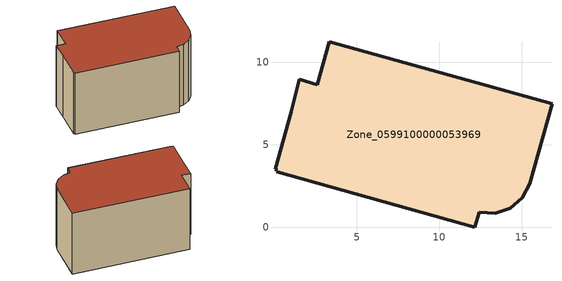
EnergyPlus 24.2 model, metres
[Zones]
Zone_0599100000053969
 floor ground (C_G): 0.15,3.34 0.18,3.45 0.03,3.49 1.01,7 1.51,8.95 2.6,8.62 3.32,11.22 16.82,7.46 15.48,2.63 15.02,1.78 14.29,1.14 13.37,0.83 12.4,0.89 12.15,0 z0
 wall outside (C_F): 0.18,3.45 0.15,3.34 12.15,0 12.4,0.89 13.37,0.83 14.29,1.14 15.02,1.78 15.48,2.63 16.82,7.46 3.32,11.22 2.6,8.62 1.51,8.95 1.01,7 0.03,3.49 0.18,3.45 z0:8.39
 roof outside (C_R): 0.03,3.49 0.18,3.45 0.15,3.34 12.15,0 12.4,0.89 13.37,0.83 14.29,1.14 15.02,1.78 15.48,2.63 16.82,7.46 3.32,11.22 2.6,8.62 1.51,8.95 1.01,7 z8.39
[BUILDING]
Pand.0599100000053969: North Axis=0; Terrain=City; Loads Convergence Tolerance Value=0.04; Temperature Convergence Tolerance Value=0.4; Solar Distribution=FullExterior; Maximum Number of Warmup Days=25; Minimum Number of Warmup Days=1
[Site:Location]
Rotterdam.The.Hague.AP_ZH_NLD Design_Conditions: Latitude=51.96; Longitude=4.45; Time Zone=1; Elevation=-4.5
[SITE:GROUNDTEMPERATURE:BUILDINGSURFACE]
18, 18, 18, 18, 18, 18, 18, 18, 18, 18, 18, 18
[MATERIAL] Thermal Absorptance=0.9; Solar Absorptance=0.7; Visible Absorptance=0.7
Name | Roughness | Thickness | Conductivity | Density | Specific Heat
G.D.1992-2005 | MediumSmooth | 0.15 | 0.06 | 540 | 1210
F.D.1992-2005 | Rough | 0.3 | 0.12 | 1920 | 840
R.D.1992-2005 | MediumRough | 0.2 | 0.08 | 1500 | 1000
[CONSTRUCTION]
C_G: G.D.1992-2005
C_F: F.D.1992-2005
C_R: R.D.1992-2005
[ZONE]
Zone_0599100000053969: Type=1; Multiplier=1; Ceiling Height=Autocalculate; Volume=Autocalculate; Floor Area=autocalculate; Part of Total Floor Area=Yes
[ZONEINFILTRATION:DESIGNFLOWRATE]
Infil_Zone_0599100000053969: Zone or ZoneList or Space or SpaceList=Zone_0599100000053969; Schedule=AlwaysOn; Design Flow Rate Calculation Method=Flow/Area; Flow Rate per Floor Area=0.0021; Constant Term Coefficient=1; Temperature Term Coefficient=0; Velocity Term Coefficient=0; Velocity Squared Term Coefficient=0
[HVACTEMPLATE:ZONE:IDEALLOADSAIRSYSTEM]
Zone_0599100000053969: Maximum Heating Supply Air Temperature=50; Minimum Cooling Supply Air Temperature=13; Maximum Heating Supply Air Humidity Ratio=0.0156; Minimum Cooling Supply Air Humidity Ratio=0.0077; Heating Limit=NoLimit; Cooling Limit=NoLimit; Dehumidification Control Type=ConstantSensibleHeatRatio; Cooling Sensible Heat Ratio=0.7; Dehumidification Setpoint=60; Humidification Control Type=None; Humidification Setpoint=30; Outdoor Air Method=None; Outdoor Air Flow Rate per Person=0.00944; Outdoor Air Flow Rate per Zone Floor Area=0; Outdoor Air Flow Rate per Zone=0; Demand Controlled Ventilation Type=None; Outdoor Air Economizer Type=NoEconomizer; Heat Recovery Type=None; Sensible Heat Recovery Effectiveness=0.7; Latent Heat Recovery Effectiveness=0.65
[ZONECONTROL:THERMOSTAT]
ThermostatControl_Zone_0599100000053969: Zone or ZoneList=Zone_0599100000053969; Control Type Schedule=DualSetpointControlType; Control 1=Thermostat_Zone_0599100000053969; Temperature Difference Between Cutout And Setpoint=0
[THERMOSTATSETPOINT:DUALSETPOINT]
Thermostat_Zone_0599100000053969: Heating Setpoint Temperature Schedule=HeatingSetpoint_Zone_0599100000053969; Cooling Setpoint Temperature Schedule=CoolingSetpoint_Zone_0599100000053969
[SCHEDULE:COMPACT]
HeatingSetpoint_Zone_0599100000053969: Through: 12/31, For: AllDays, Until: 24:00, 21
CoolingSetpoint_Zone_0599100000053969: Through: 12/31, For: AllDays, Until: 24:00, 24
DualSetpointControlType: Through: 12/31, For: AllDays, Until: 24:00, 4
AlwaysOn: Through: 12/31, For: AllDays, Until: 24:00, 1
